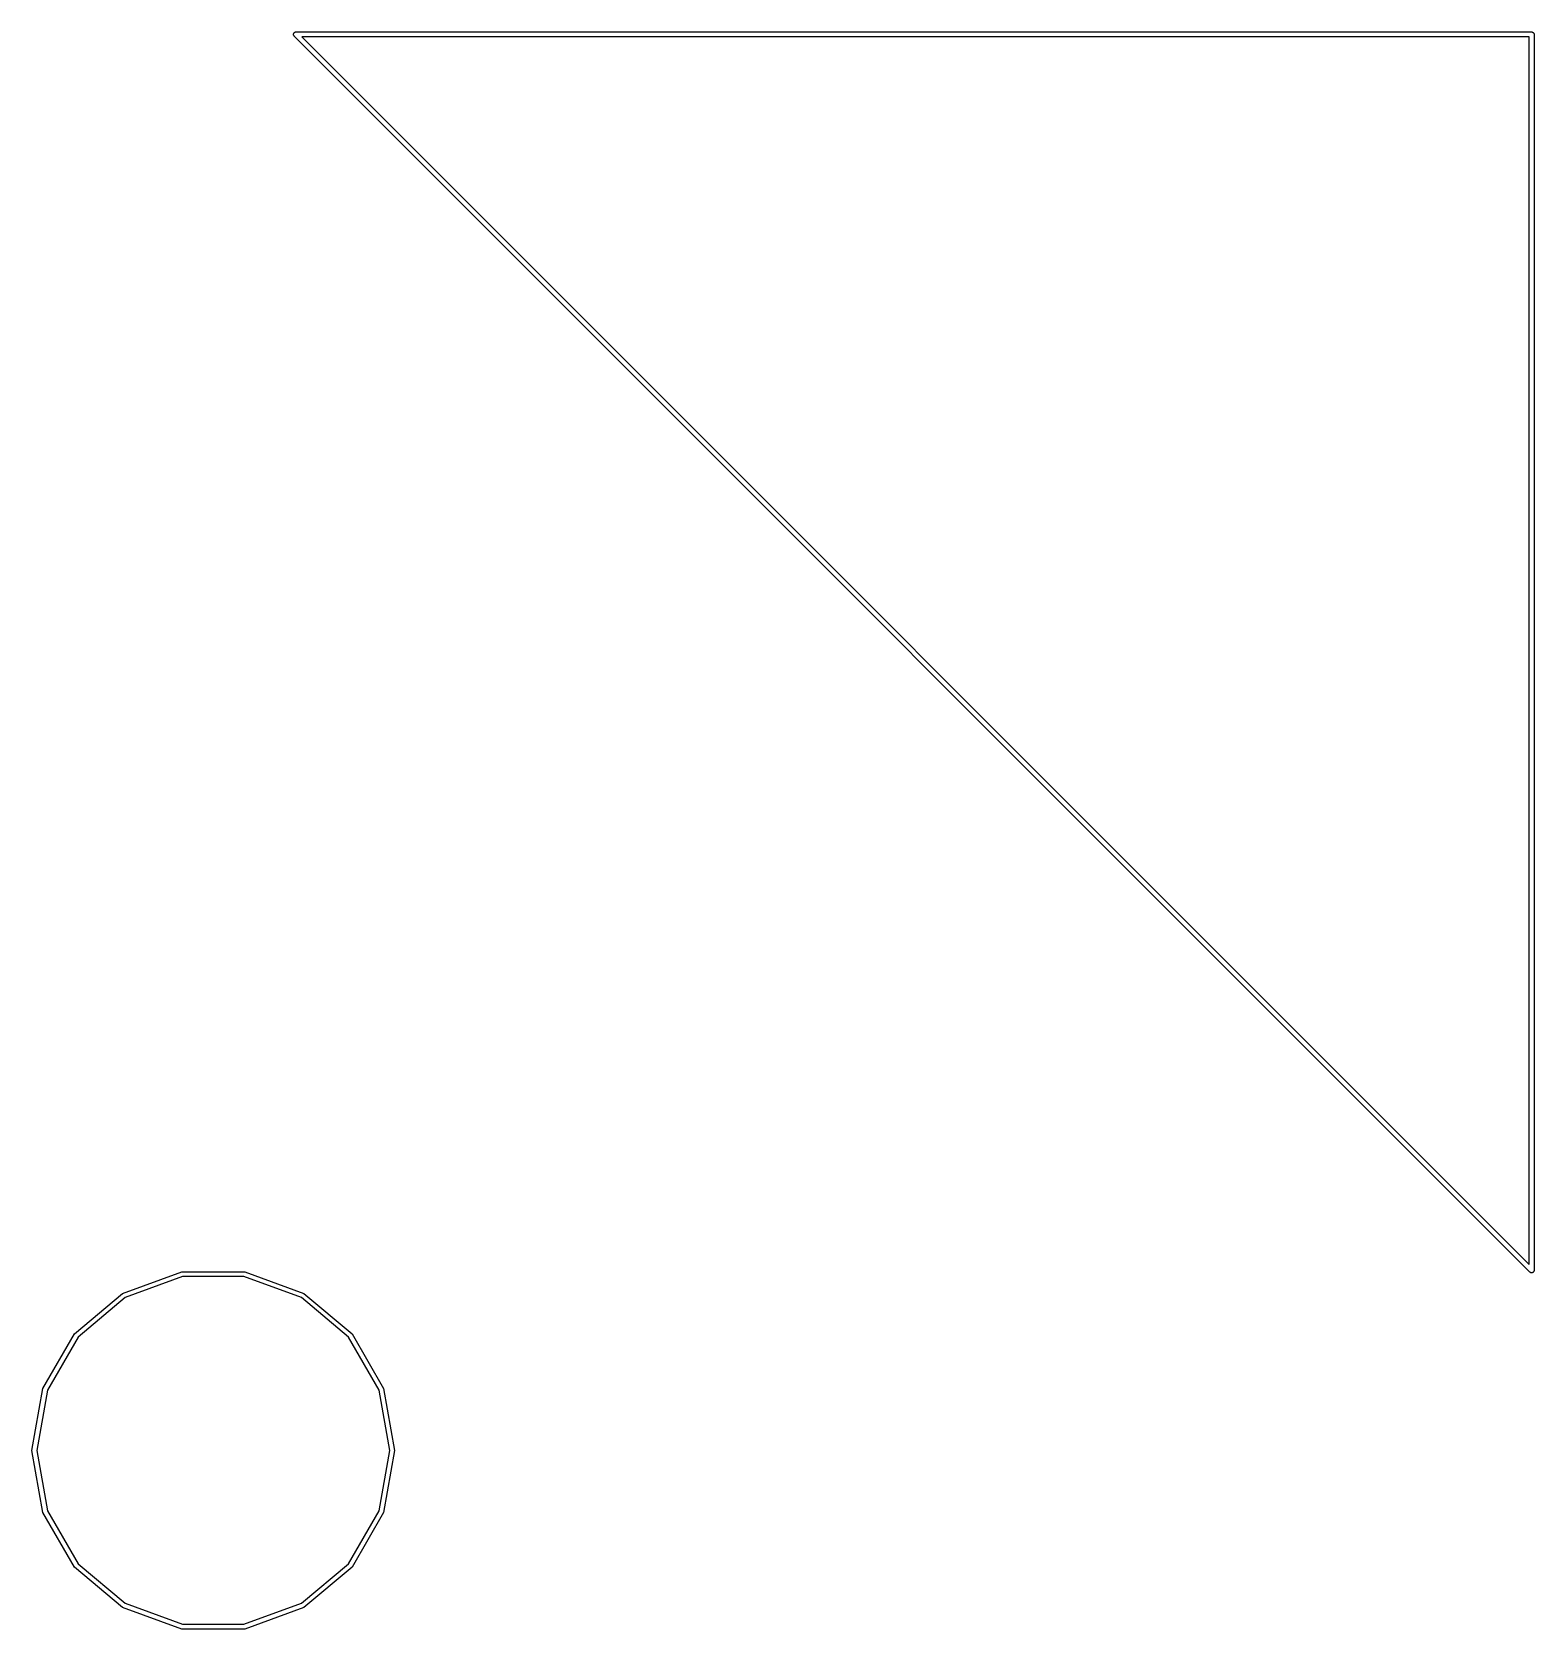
# Model space of a CAD drawing. Extents: x 0 to 34, y 0 to 67.
# Drawn here: x 30.917 to 34.005, y 63.723 to 67.005 of the extents above.
import ezdxf

# ---------------------------------------------------------------- set-up
doc = ezdxf.new("R2010")
doc.units = 0
doc.header["$MEASUREMENT"] = 0
doc.layers.add('BLACK', color=7, linetype='CONTINUOUS')

msp = doc.modelspace()

# ---------------------------------------------------------------- linework, layer by layer
at = {"layer": 'Black'}
for p, q in [((31.455, 66.9996), (31.4551, 67.0002)), ((31.4551, 66.9994), (31.455, 66.9996)), ((31.4551, 67.0009), (31.4552, 67.0011)), ((31.4551, 67.0002), (31.4551, 67.0009)), ((31.4551, 66.9991), (31.4551, 66.9994)), ((31.4553, 66.9985), (31.4551, 66.9991)), ((31.4552, 67.0013), (31.4554, 67.0019)), ((31.4552, 67.0011), (31.4552, 67.0013)), ((31.4555, 66.9979), (31.4553, 66.9985)), ((31.4554, 67.0019), (31.4557, 67.0025)), ((31.4556, 66.9977), (31.4555, 66.9979)), ((31.4557, 66.9975), (31.4556, 66.9977)), ((31.4557, 67.0025), (31.4558, 67.0027)), ((31.4561, 66.997), (31.4557, 66.9975)), ((31.4558, 67.0027), (31.4559, 67.0029)), ((31.4559, 67.0029), (31.4564, 67.0033)), ((31.4565, 66.9965), (31.4561, 66.997)), ((31.4564, 67.0033), (31.4568, 67.0038)), ((33.9965, 64.4565), (31.4565, 66.9965)), ((31.4568, 67.0038), (31.457, 67.0039)), ((31.457, 67.0039), (31.4571, 67.0041)), ((31.4571, 67.0041), (31.4577, 67.0044)), ((31.4577, 67.0044), (31.4583, 67.0047)), ((31.4583, 67.0047), (31.4585, 67.0047)), ((31.4585, 67.0047), (31.4587, 67.0048)), ((31.4587, 67.0048), (31.4594, 67.0049)), ((31.4594, 67.0049), (31.46, 67.005)), ((31.46, 67.005), (34, 67.005)), ((31.4721, 66.995), (33.995, 64.4721)), ((33.995, 66.995), (31.4721, 66.995)), ((33.995, 64.79), (33.995, 66.995)), ((34, 67.005), (34.0004, 67.0049)), ((34.0004, 67.0049), (34.0009, 67.0049)), ((34.0009, 67.0049), (34.0013, 67.0048)), ((34.0013, 67.0048), (34.0017, 67.0047)), ((34.0017, 67.0047), (34.0021, 67.0045)), ((34.0021, 67.0045), (34.0025, 67.0043)), ((34.0025, 67.0043), (34.0028, 67.004)), ((34.0028, 67.004), (34.0032, 67.0038)), ((34.0032, 67.0038), (34.0035, 67.0035)), ((34.0035, 67.0035), (34.0038, 67.0032)), ((34.0038, 67.0032), (34.004, 67.0028)), ((34.004, 67.0028), (34.0043, 67.0025)), ((34.0043, 67.0025), (34.0045, 67.0021)), ((34.0045, 67.0021), (34.0047, 67.0017)), ((34.0047, 67.0017), (34.0048, 67.0013)), ((34.0048, 67.0013), (34.0049, 67.0009)), ((34.0049, 67.0009), (34.0049, 67.0004)), ((34.0049, 67.0004), (34.005, 67)), ((34.005, 67), (34.005, 64.79)), ((33.995, 64.4721), (33.995, 64.79)), ((34.005, 64.79), (34.005, 64.46)), ((34.0048, 64.4587), (34.0047, 64.4585)), ((34.0047, 64.4585), (34.0047, 64.4583)), ((34.0049, 64.4594), (34.0048, 64.4587)), ((34.005, 64.46), (34.0049, 64.4594)), ((31.1037, 64.4128), (31.2253, 64.457)), ((31.227, 64.4472), (31.1087, 64.4041)), ((31.2253, 64.457), (31.3547, 64.457)), ((31.353, 64.4472), (31.227, 64.4472)), ((31.4713, 64.4041), (31.353, 64.4472)), ((31.3547, 64.457), (31.4763, 64.4128)), ((33.997, 64.4561), (33.9965, 64.4565)), ((33.9975, 64.4557), (33.997, 64.4561)), ((33.9977, 64.4556), (33.9975, 64.4557)), ((33.9979, 64.4555), (33.9977, 64.4556)), ((33.9985, 64.4553), (33.9979, 64.4555)), ((33.9991, 64.4551), (33.9985, 64.4553)), ((33.9994, 64.4551), (33.9991, 64.4551)), ((33.9996, 64.455), (33.9994, 64.4551)), ((34.0002, 64.4551), (33.9996, 64.455)), ((34.0009, 64.4551), (34.0002, 64.4551)), ((34.0011, 64.4552), (34.0009, 64.4551)), ((34.0013, 64.4552), (34.0011, 64.4552)), ((34.0019, 64.4554), (34.0013, 64.4552)), ((34.0025, 64.4557), (34.0019, 64.4554)), ((34.0027, 64.4558), (34.0025, 64.4557)), ((34.0029, 64.4559), (34.0027, 64.4558)), ((34.0033, 64.4564), (34.0029, 64.4559)), ((34.0038, 64.4568), (34.0033, 64.4564)), ((34.0039, 64.457), (34.0038, 64.4568)), ((34.0041, 64.4571), (34.0039, 64.457)), ((34.0044, 64.4577), (34.0041, 64.4571)), ((34.0047, 64.4583), (34.0044, 64.4577)), ((31.0045, 64.3296), (31.1037, 64.4128)), ((31.1087, 64.4041), (31.0122, 64.3231)), ((31.5678, 64.3231), (31.4713, 64.4041)), ((31.4763, 64.4128), (31.5755, 64.3296)), ((30.9398, 64.2175), (31.0045, 64.3296)), ((31.5755, 64.3296), (31.6402, 64.2175)), ((31.0122, 64.3231), (30.9492, 64.214)), ((31.6308, 64.214), (31.5678, 64.3231)), ((30.9173, 64.09), (30.9398, 64.2175)), ((30.9492, 64.214), (30.9273, 64.09)), ((31.6527, 64.09), (31.6308, 64.214)), ((31.6402, 64.2175), (31.6627, 64.09)), ((30.9398, 63.9625), (30.9173, 64.09)), ((30.9273, 64.09), (30.9492, 63.966)), ((31.6308, 63.966), (31.6527, 64.09)), ((31.6627, 64.09), (31.6402, 63.9625)), ((31.0045, 63.8504), (30.9398, 63.9625)), ((30.9492, 63.966), (31.0122, 63.8569)), ((31.5678, 63.8569), (31.6308, 63.966)), ((31.6402, 63.9625), (31.5755, 63.8504)), ((31.1037, 63.7672), (31.0045, 63.8504)), ((31.0122, 63.8569), (31.1087, 63.7759)), ((31.4713, 63.7759), (31.5678, 63.8569)), ((31.5755, 63.8504), (31.4763, 63.7672)), ((31.1087, 63.7759), (31.227, 63.7328)), ((31.353, 63.7328), (31.4713, 63.7759)), ((31.2253, 63.723), (31.1037, 63.7672)), ((31.4763, 63.7672), (31.3547, 63.723)), ((31.3547, 63.723), (31.2253, 63.723)), ((31.227, 63.7328), (31.353, 63.7328))]:
    msp.add_line(p, q, dxfattribs=at)

doc.saveas('drawing.dxf')
